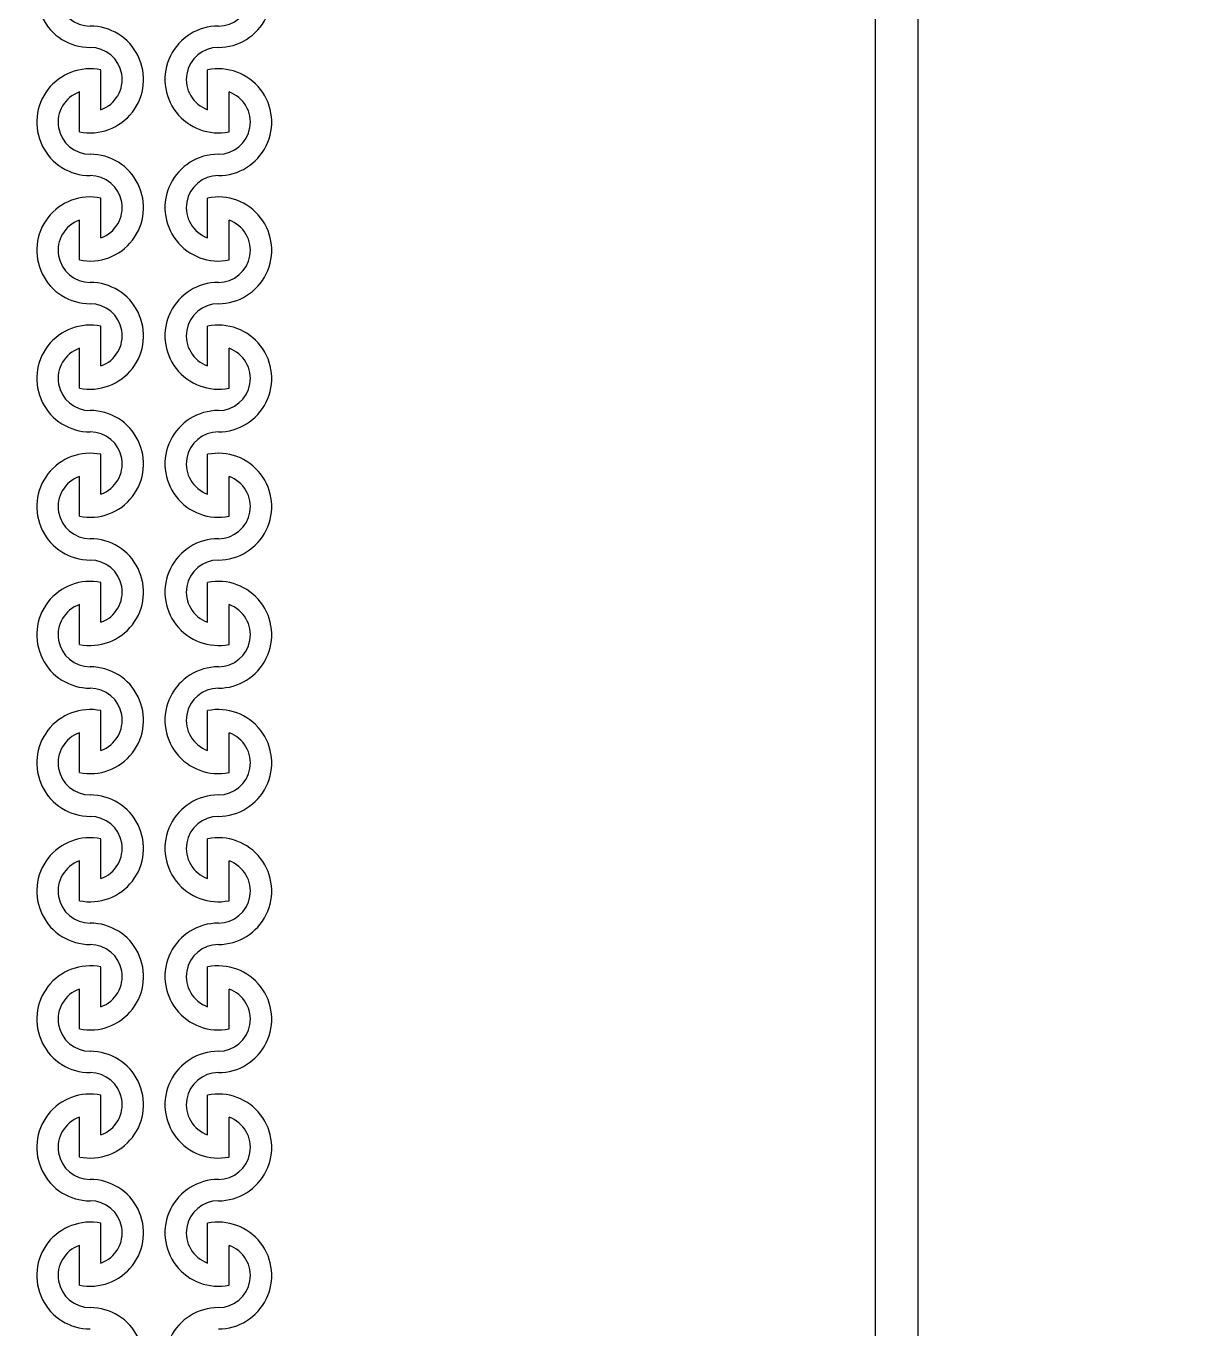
# Model space of a CAD drawing. Header units: millimetres. Extents: x 45556 to 173556, y 25313 to 153313.
# Drawn here: x 135205 to 137952, y 70938 to 73988 of the extents above; entities that cross this region are included whole.
import ezdxf

# ---------------------------------------------------------------- set-up
doc = ezdxf.new("R2010")
doc.units = ezdxf.units.MM
doc.layers.add('CLEAR', color=140, linetype='Continuous')

msp = doc.modelspace()

# ---------------------------------------------------------------- linework, layer by layer
for radius in [25000, 15000]:
    msp.add_circle((127056.2, 75313.2), radius)
at = {"layer": 'CLEAR'}
for p, q in [((137191.9, 74900.4), (137191.9, 69213.2)), ((137291.9, 74859), (137291.9, 69171.8)), ((135379.8, 73792.5), (135379.8, 73885.7)), ((135379.8, 73792.5), (135379.8, 73885.7)), ((135379.8, 73792.5), (135379.8, 73885.7)), ((135379.8, 73792.5), (135379.8, 73885.7)), ((135629.8, 73792.5), (135629.8, 73885.7)), ((135629.8, 73792.5), (135629.8, 73885.7)), ((135629.8, 73792.5), (135629.8, 73885.7)), ((135629.8, 73792.5), (135629.8, 73885.7)), ((135329.8, 73740.8), (135329.8, 73833.9)), ((135329.8, 73740.8), (135329.8, 73833.9)), ((135329.8, 73740.8), (135329.8, 73833.9)), ((135329.8, 73740.8), (135329.8, 73833.9)), ((135679.8, 73740.8), (135679.8, 73833.9)), ((135679.8, 73740.8), (135679.8, 73833.9)), ((135679.8, 73740.8), (135679.8, 73833.9)), ((135679.8, 73740.8), (135679.8, 73833.9)), ((135379.8, 73492.5), (135379.8, 73585.7)), ((135379.8, 73492.5), (135379.8, 73585.7)), ((135379.8, 73492.5), (135379.8, 73585.7)), ((135379.8, 73492.5), (135379.8, 73585.7)), ((135629.8, 73492.5), (135629.8, 73585.7)), ((135629.8, 73492.5), (135629.8, 73585.7)), ((135629.8, 73492.5), (135629.8, 73585.7)), ((135629.8, 73492.5), (135629.8, 73585.7)), ((135329.8, 73440.8), (135329.8, 73533.9)), ((135329.8, 73440.8), (135329.8, 73533.9)), ((135329.8, 73440.8), (135329.8, 73533.9)), ((135329.8, 73440.8), (135329.8, 73533.9)), ((135679.8, 73440.8), (135679.8, 73533.9)), ((135679.8, 73440.8), (135679.8, 73533.9)), ((135679.8, 73440.8), (135679.8, 73533.9)), ((135679.8, 73440.8), (135679.8, 73533.9)), ((135379.8, 73192.5), (135379.8, 73285.7)), ((135379.8, 73192.5), (135379.8, 73285.7)), ((135379.8, 73192.5), (135379.8, 73285.7)), ((135379.8, 73192.5), (135379.8, 73285.7)), ((135629.8, 73192.5), (135629.8, 73285.7)), ((135629.8, 73192.5), (135629.8, 73285.7)), ((135629.8, 73192.5), (135629.8, 73285.7)), ((135629.8, 73192.5), (135629.8, 73285.7)), ((135329.8, 73140.8), (135329.8, 73233.9)), ((135329.8, 73140.8), (135329.8, 73233.9)), ((135329.8, 73140.8), (135329.8, 73233.9)), ((135329.8, 73140.8), (135329.8, 73233.9)), ((135679.8, 73140.8), (135679.8, 73233.9)), ((135679.8, 73140.8), (135679.8, 73233.9)), ((135679.8, 73140.8), (135679.8, 73233.9)), ((135679.8, 73140.8), (135679.8, 73233.9)), ((135379.8, 72892.5), (135379.8, 72985.7)), ((135379.8, 72892.5), (135379.8, 72985.7)), ((135379.8, 72892.5), (135379.8, 72985.7)), ((135379.8, 72892.5), (135379.8, 72985.7)), ((135629.8, 72892.5), (135629.8, 72985.7)), ((135629.8, 72892.5), (135629.8, 72985.7)), ((135629.8, 72892.5), (135629.8, 72985.7)), ((135629.8, 72892.5), (135629.8, 72985.7)), ((135329.8, 72840.8), (135329.8, 72933.9)), ((135329.8, 72840.8), (135329.8, 72933.9)), ((135329.8, 72840.8), (135329.8, 72933.9)), ((135329.8, 72840.8), (135329.8, 72933.9)), ((135679.8, 72840.8), (135679.8, 72933.9)), ((135679.8, 72840.8), (135679.8, 72933.9)), ((135679.8, 72840.8), (135679.8, 72933.9)), ((135679.8, 72840.8), (135679.8, 72933.9)), ((135379.8, 72592.5), (135379.8, 72685.7)), ((135379.8, 72592.5), (135379.8, 72685.7)), ((135379.8, 72592.5), (135379.8, 72685.7)), ((135379.8, 72592.5), (135379.8, 72685.7)), ((135629.8, 72592.5), (135629.8, 72685.7)), ((135629.8, 72592.5), (135629.8, 72685.7)), ((135629.8, 72592.5), (135629.8, 72685.7)), ((135629.8, 72592.5), (135629.8, 72685.7)), ((135329.8, 72540.8), (135329.8, 72633.9)), ((135329.8, 72540.8), (135329.8, 72633.9)), ((135329.8, 72540.8), (135329.8, 72633.9)), ((135329.8, 72540.8), (135329.8, 72633.9)), ((135679.8, 72540.8), (135679.8, 72633.9)), ((135679.8, 72540.8), (135679.8, 72633.9)), ((135679.8, 72540.8), (135679.8, 72633.9)), ((135679.8, 72540.8), (135679.8, 72633.9)), ((135379.8, 72292.5), (135379.8, 72385.7)), ((135379.8, 72292.5), (135379.8, 72385.7)), ((135379.8, 72292.5), (135379.8, 72385.7)), ((135379.8, 72292.5), (135379.8, 72385.7)), ((135629.8, 72292.5), (135629.8, 72385.7)), ((135629.8, 72292.5), (135629.8, 72385.7)), ((135629.8, 72292.5), (135629.8, 72385.7)), ((135629.8, 72292.5), (135629.8, 72385.7)), ((135329.8, 72240.8), (135329.8, 72333.9)), ((135329.8, 72240.8), (135329.8, 72333.9)), ((135329.8, 72240.8), (135329.8, 72333.9)), ((135329.8, 72240.8), (135329.8, 72333.9)), ((135679.8, 72240.8), (135679.8, 72333.9)), ((135679.8, 72240.8), (135679.8, 72333.9)), ((135679.8, 72240.8), (135679.8, 72333.9)), ((135679.8, 72240.8), (135679.8, 72333.9)), ((135379.8, 71992.5), (135379.8, 72085.7)), ((135379.8, 71992.5), (135379.8, 72085.7)), ((135379.8, 71992.5), (135379.8, 72085.7)), ((135379.8, 71992.5), (135379.8, 72085.7)), ((135629.8, 71992.5), (135629.8, 72085.7)), ((135629.8, 71992.5), (135629.8, 72085.7)), ((135629.8, 71992.5), (135629.8, 72085.7)), ((135629.8, 71992.5), (135629.8, 72085.7)), ((135329.8, 71940.8), (135329.8, 72033.9)), ((135329.8, 71940.8), (135329.8, 72033.9)), ((135329.8, 71940.8), (135329.8, 72033.9)), ((135329.8, 71940.8), (135329.8, 72033.9)), ((135679.8, 71940.8), (135679.8, 72033.9)), ((135679.8, 71940.8), (135679.8, 72033.9)), ((135679.8, 71940.8), (135679.8, 72033.9)), ((135679.8, 71940.8), (135679.8, 72033.9)), ((135379.8, 71692.5), (135379.8, 71785.7)), ((135379.8, 71692.5), (135379.8, 71785.7)), ((135379.8, 71692.5), (135379.8, 71785.7)), ((135379.8, 71692.5), (135379.8, 71785.7)), ((135629.8, 71692.5), (135629.8, 71785.7)), ((135629.8, 71692.5), (135629.8, 71785.7)), ((135629.8, 71692.5), (135629.8, 71785.7)), ((135629.8, 71692.5), (135629.8, 71785.7)), ((135329.8, 71640.8), (135329.8, 71733.9)), ((135329.8, 71640.8), (135329.8, 71733.9)), ((135329.8, 71640.8), (135329.8, 71733.9)), ((135329.8, 71640.8), (135329.8, 71733.9)), ((135679.8, 71640.8), (135679.8, 71733.9)), ((135679.8, 71640.8), (135679.8, 71733.9)), ((135679.8, 71640.8), (135679.8, 71733.9)), ((135679.8, 71640.8), (135679.8, 71733.9)), ((135379.8, 71392.5), (135379.8, 71485.7)), ((135379.8, 71392.5), (135379.8, 71485.7)), ((135379.8, 71392.5), (135379.8, 71485.7)), ((135379.8, 71392.5), (135379.8, 71485.7)), ((135629.8, 71392.5), (135629.8, 71485.7)), ((135629.8, 71392.5), (135629.8, 71485.7)), ((135629.8, 71392.5), (135629.8, 71485.7)), ((135629.8, 71392.5), (135629.8, 71485.7)), ((135329.8, 71340.8), (135329.8, 71433.9)), ((135329.8, 71340.8), (135329.8, 71433.9)), ((135329.8, 71340.8), (135329.8, 71433.9)), ((135329.8, 71340.8), (135329.8, 71433.9)), ((135679.8, 71340.8), (135679.8, 71433.9)), ((135679.8, 71340.8), (135679.8, 71433.9)), ((135679.8, 71340.8), (135679.8, 71433.9)), ((135679.8, 71340.8), (135679.8, 71433.9)), ((135379.8, 71092.5), (135379.8, 71185.7)), ((135379.8, 71092.5), (135379.8, 71185.7)), ((135379.8, 71092.5), (135379.8, 71185.7)), ((135379.8, 71092.5), (135379.8, 71185.7)), ((135629.8, 71092.5), (135629.8, 71185.7)), ((135629.8, 71092.5), (135629.8, 71185.7)), ((135629.8, 71092.5), (135629.8, 71185.7)), ((135629.8, 71092.5), (135629.8, 71185.7)), ((135329.8, 71040.8), (135329.8, 71133.9)), ((135329.8, 71040.8), (135329.8, 71133.9)), ((135329.8, 71040.8), (135329.8, 71133.9)), ((135329.8, 71040.8), (135329.8, 71133.9)), ((135679.8, 71040.8), (135679.8, 71133.9)), ((135679.8, 71040.8), (135679.8, 71133.9)), ((135679.8, 71040.8), (135679.8, 71133.9)), ((135679.8, 71040.8), (135679.8, 71133.9))]:
    msp.add_line(p, q, dxfattribs=at)
for centre, radius, start, end in [((135354.8, 74063.2), 125, 78.463, 270), ((135354.8, 74063.2), 125, 78.463, 270), ((135654.8, 74063.2), 125, 270, 101.537), ((135654.8, 74063.2), 125, 270, 101.537), ((135354.8, 74063.2), 75, 109.4712, 270), ((135354.8, 74063.2), 75, 109.4712, 270), ((135654.8, 74063.2), 75, 270, 70.5288), ((135654.8, 74063.2), 75, 270, 70.5288), ((135354.8, 73863.2), 125, 258.463, 90), ((135354.8, 73863.2), 125, 258.463, 90), ((135654.8, 73863.2), 125, 90, 281.537), ((135654.8, 73863.2), 125, 90, 281.537), ((135354.8, 73863.2), 75, 289.4712, 90), ((135354.8, 73863.2), 75, 289.4712, 90), ((135654.8, 73863.2), 75, 90, 250.5288), ((135654.8, 73863.2), 75, 90, 250.5288), ((135354.8, 73763.2), 125, 78.463, 270), ((135354.8, 73763.2), 125, 78.463, 270), ((135654.8, 73763.2), 125, 270, 101.537), ((135654.8, 73763.2), 125, 270, 101.537), ((135354.8, 73763.2), 75, 109.4712, 270), ((135354.8, 73763.2), 75, 109.4712, 270), ((135654.8, 73763.2), 75, 270, 70.5288), ((135654.8, 73763.2), 75, 270, 70.5288), ((135354.8, 73563.2), 125, 258.463, 90), ((135354.8, 73563.2), 125, 258.463, 90), ((135654.8, 73563.2), 125, 90, 281.537), ((135654.8, 73563.2), 125, 90, 281.537), ((135354.8, 73563.2), 75, 289.4712, 90), ((135354.8, 73563.2), 75, 289.4712, 90), ((135654.8, 73563.2), 75, 90, 250.5288), ((135654.8, 73563.2), 75, 90, 250.5288), ((135354.8, 73463.2), 125, 78.463, 270), ((135354.8, 73463.2), 125, 78.463, 270), ((135654.8, 73463.2), 125, 270, 101.537), ((135654.8, 73463.2), 125, 270, 101.537), ((135354.8, 73463.2), 75, 109.4712, 270), ((135354.8, 73463.2), 75, 109.4712, 270), ((135654.8, 73463.2), 75, 270, 70.5288), ((135654.8, 73463.2), 75, 270, 70.5288), ((135354.8, 73263.2), 125, 258.463, 90), ((135354.8, 73263.2), 125, 258.463, 90), ((135654.8, 73263.2), 125, 90, 281.537), ((135654.8, 73263.2), 125, 90, 281.537), ((135354.8, 73263.2), 75, 289.4712, 90), ((135354.8, 73263.2), 75, 289.4712, 90), ((135654.8, 73263.2), 75, 90, 250.5288), ((135654.8, 73263.2), 75, 90, 250.5288), ((135354.8, 73163.2), 125, 78.463, 270), ((135354.8, 73163.2), 125, 78.463, 270), ((135654.8, 73163.2), 125, 270, 101.537), ((135654.8, 73163.2), 125, 270, 101.537), ((135354.8, 73163.2), 75, 109.4712, 270), ((135354.8, 73163.2), 75, 109.4712, 270), ((135654.8, 73163.2), 75, 270, 70.5288), ((135654.8, 73163.2), 75, 270, 70.5288), ((135354.8, 72963.2), 125, 258.463, 90), ((135354.8, 72963.2), 125, 258.463, 90), ((135654.8, 72963.2), 125, 90, 281.537), ((135654.8, 72963.2), 125, 90, 281.537), ((135354.8, 72963.2), 75, 289.4712, 90), ((135354.8, 72963.2), 75, 289.4712, 90), ((135654.8, 72963.2), 75, 90, 250.5288), ((135654.8, 72963.2), 75, 90, 250.5288), ((135354.8, 72863.2), 125, 78.463, 270), ((135354.8, 72863.2), 125, 78.463, 270), ((135654.8, 72863.2), 125, 270, 101.537), ((135654.8, 72863.2), 125, 270, 101.537), ((135354.8, 72863.2), 75, 109.4712, 270), ((135354.8, 72863.2), 75, 109.4712, 270), ((135654.8, 72863.2), 75, 270, 70.5288), ((135654.8, 72863.2), 75, 270, 70.5288), ((135354.8, 72663.2), 125, 258.463, 90), ((135354.8, 72663.2), 125, 258.463, 90), ((135654.8, 72663.2), 125, 90, 281.537), ((135654.8, 72663.2), 125, 90, 281.537), ((135354.8, 72663.2), 75, 289.4712, 90), ((135354.8, 72663.2), 75, 289.4712, 90), ((135654.8, 72663.2), 75, 90, 250.5288), ((135654.8, 72663.2), 75, 90, 250.5288), ((135354.8, 72563.2), 125, 78.463, 270), ((135354.8, 72563.2), 125, 78.463, 270), ((135654.8, 72563.2), 125, 270, 101.537), ((135654.8, 72563.2), 125, 270, 101.537), ((135354.8, 72563.2), 75, 109.4712, 270), ((135354.8, 72563.2), 75, 109.4712, 270), ((135654.8, 72563.2), 75, 270, 70.5288), ((135654.8, 72563.2), 75, 270, 70.5288), ((135354.8, 72363.2), 125, 258.463, 90), ((135354.8, 72363.2), 125, 258.463, 90), ((135654.8, 72363.2), 125, 90, 281.537), ((135654.8, 72363.2), 125, 90, 281.537), ((135354.8, 72363.2), 75, 289.4712, 90), ((135354.8, 72363.2), 75, 289.4712, 90), ((135654.8, 72363.2), 75, 90, 250.5288), ((135654.8, 72363.2), 75, 90, 250.5288), ((135354.8, 72263.2), 125, 78.463, 270), ((135354.8, 72263.2), 125, 78.463, 270), ((135654.8, 72263.2), 125, 270, 101.537), ((135654.8, 72263.2), 125, 270, 101.537), ((135354.8, 72263.2), 75, 109.4712, 270), ((135354.8, 72263.2), 75, 109.4712, 270), ((135654.8, 72263.2), 75, 270, 70.5288), ((135654.8, 72263.2), 75, 270, 70.5288), ((135354.8, 72063.2), 125, 258.463, 90), ((135354.8, 72063.2), 125, 258.463, 90), ((135654.8, 72063.2), 125, 90, 281.537), ((135654.8, 72063.2), 125, 90, 281.537), ((135354.8, 72063.2), 75, 289.4712, 90), ((135354.8, 72063.2), 75, 289.4712, 90), ((135654.8, 72063.2), 75, 90, 250.5288), ((135654.8, 72063.2), 75, 90, 250.5288), ((135354.8, 71963.2), 125, 78.463, 270), ((135354.8, 71963.2), 125, 78.463, 270), ((135654.8, 71963.2), 125, 270, 101.537), ((135654.8, 71963.2), 125, 270, 101.537), ((135354.8, 71963.2), 75, 109.4712, 270), ((135354.8, 71963.2), 75, 109.4712, 270), ((135654.8, 71963.2), 75, 270, 70.5288), ((135654.8, 71963.2), 75, 270, 70.5288), ((135354.8, 71763.2), 125, 258.463, 90), ((135354.8, 71763.2), 125, 258.463, 90), ((135654.8, 71763.2), 125, 90, 281.537), ((135654.8, 71763.2), 125, 90, 281.537), ((135354.8, 71763.2), 75, 289.4712, 90), ((135354.8, 71763.2), 75, 289.4712, 90), ((135654.8, 71763.2), 75, 90, 250.5288), ((135654.8, 71763.2), 75, 90, 250.5288), ((135354.8, 71663.2), 125, 78.463, 270), ((135354.8, 71663.2), 125, 78.463, 270), ((135654.8, 71663.2), 125, 270, 101.537), ((135654.8, 71663.2), 125, 270, 101.537), ((135354.8, 71663.2), 75, 109.4712, 270), ((135354.8, 71663.2), 75, 109.4712, 270), ((135654.8, 71663.2), 75, 270, 70.5288), ((135654.8, 71663.2), 75, 270, 70.5288), ((135354.8, 71463.2), 125, 258.463, 90), ((135354.8, 71463.2), 125, 258.463, 90), ((135654.8, 71463.2), 125, 90, 281.537), ((135654.8, 71463.2), 125, 90, 281.537), ((135354.8, 71463.2), 75, 289.4712, 90), ((135354.8, 71463.2), 75, 289.4712, 90), ((135654.8, 71463.2), 75, 90, 250.5288), ((135654.8, 71463.2), 75, 90, 250.5288), ((135354.8, 71363.2), 125, 78.463, 270), ((135354.8, 71363.2), 125, 78.463, 270), ((135654.8, 71363.2), 125, 270, 101.537), ((135654.8, 71363.2), 125, 270, 101.537), ((135354.8, 71363.2), 75, 109.4712, 270), ((135354.8, 71363.2), 75, 109.4712, 270), ((135654.8, 71363.2), 75, 270, 70.5288), ((135654.8, 71363.2), 75, 270, 70.5288), ((135354.8, 71163.2), 125, 258.463, 90), ((135354.8, 71163.2), 125, 258.463, 90), ((135654.8, 71163.2), 125, 90, 281.537), ((135654.8, 71163.2), 125, 90, 281.537), ((135354.8, 71163.2), 75, 289.4712, 90), ((135354.8, 71163.2), 75, 289.4712, 90), ((135654.8, 71163.2), 75, 90, 250.5288), ((135654.8, 71163.2), 75, 90, 250.5288), ((135354.8, 71063.2), 125, 78.463, 270), ((135354.8, 71063.2), 125, 78.463, 270), ((135654.8, 71063.2), 125, 270, 101.537), ((135654.8, 71063.2), 125, 270, 101.537), ((135354.8, 71063.2), 75, 109.4712, 270), ((135354.8, 71063.2), 75, 109.4712, 270), ((135654.8, 71063.2), 75, 270, 70.5288), ((135654.8, 71063.2), 75, 270, 70.5288), ((135354.8, 70863.2), 125, 258.463, 90), ((135354.8, 70863.2), 125, 258.463, 90), ((135654.8, 70863.2), 125, 90, 281.537), ((135654.8, 70863.2), 125, 90, 281.537)]:
    msp.add_arc(centre, radius, start, end, dxfattribs=at)

doc.saveas('drawing.dxf')
